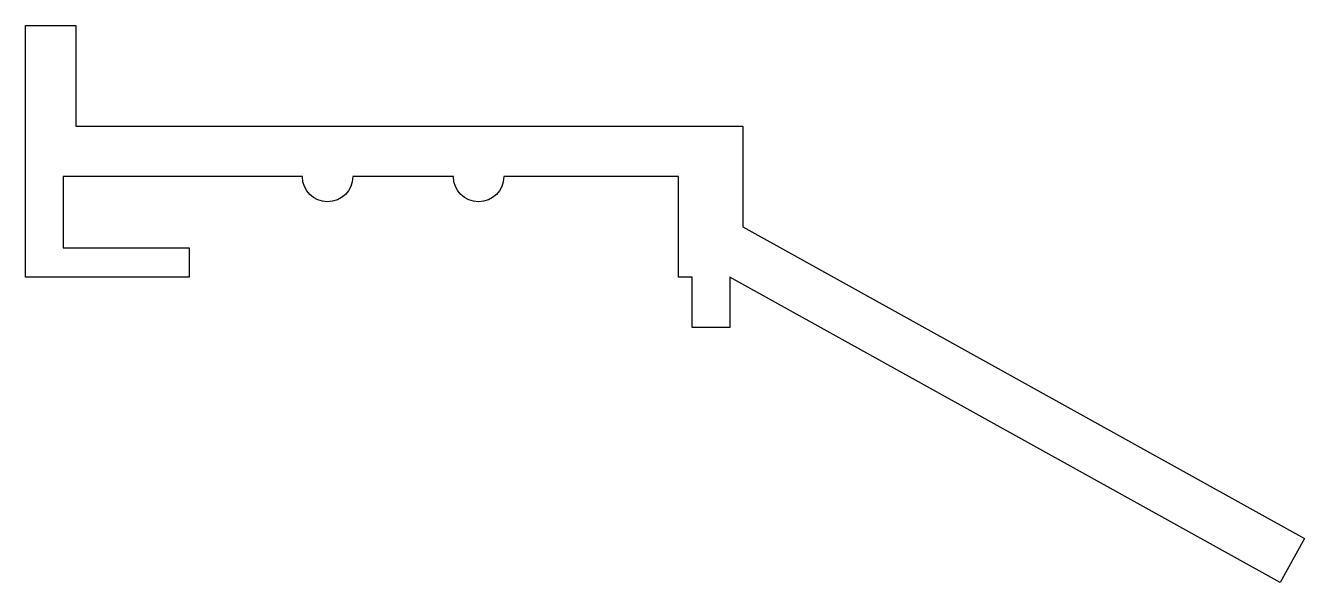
# Model space of a CAD drawing. Extents: x 505 to 555.8, y 523.4 to 545.5.
import ezdxf

# ---------------------------------------------------------------- set-up
doc = ezdxf.new("R2010")
doc.units = 0
doc.layers.get('0').update_dxf_attribs({"linetype": 'CONTINUOUS'})

msp = doc.modelspace()

# ---------------------------------------------------------------- linework, layer by layer
at = {"color": 0, "linetype": 'CONTINUOUS'}
msp.add_lwpolyline([(518.031, 539.515, -1), (516.031, 539.515), (506.531, 539.515), (506.531, 536.686), (511.531, 536.686), (511.531, 535.515), (505.031, 535.515), (505.031, 545.515), (507.031, 545.515), (507.031, 541.515), (533.531, 541.515), (533.531, 537.515), (555.849, 525.144), (554.879, 523.395), (533.014, 535.515), (533.014, 533.515), (531.514, 533.515), (531.514, 535.515), (530.97, 535.515), (530.97, 539.515), (524.031, 539.515, -1), (522.031, 539.515)], format="xyb", close=True, dxfattribs=at)

doc.saveas('drawing.dxf')
